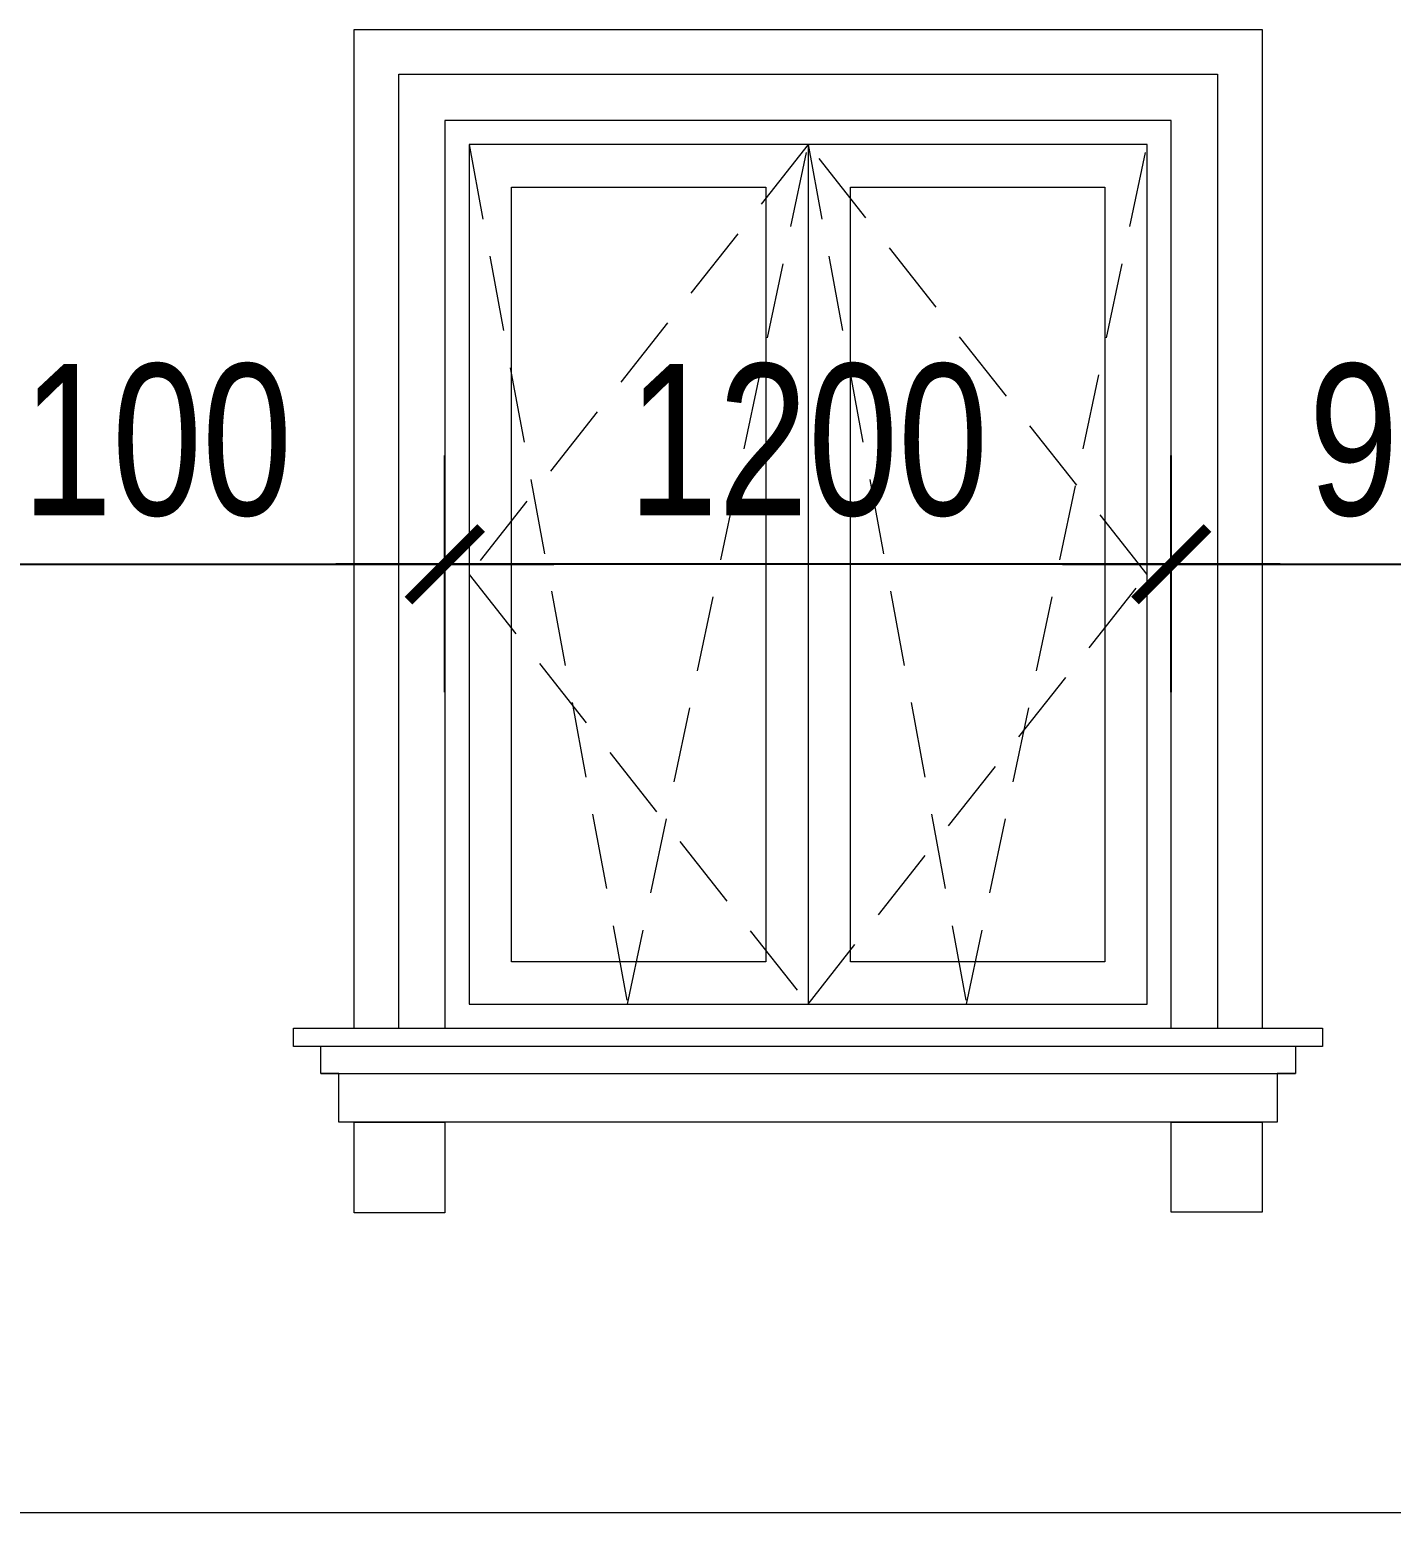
# Model space of a CAD drawing. Header units: millimetres. Extents: x -78046 to 260989, y -99288 to 158505.
# Drawn here: x 190538 to 192787, y 70848 to 73298 of the extents above; entities that cross this region are included whole.
import ezdxf
from ezdxf.xclip import XClip

# ---------------------------------------------------------------- set-up
doc = ezdxf.new("R2010")
doc.units = ezdxf.units.MM
doc.header["$LTSCALE"] = 100
doc.header["$XCLIPFRAME"] = 0
doc.header["$PDMODE"] = 98
doc.linetypes.add('HIDDEN', pattern=[0.375, 0.25, -0.125])
doc.layers.get('Defpoints').update_dxf_attribs({"lineweight": 13})
for name, color, linetype, lineweight in [('-DOOR', 137, 'Continuous', 9), ('-HATCH', 8, 'Continuous', 5), ('-HIDE', 3, 'HIDDEN', 13), ('-LINE1', 7, 'Continuous', 18)]:
    doc.layers.add(name, color=color, linetype=linetype, lineweight=lineweight)
doc.styles.add('AVANH', font='VHAVAN_2.TTF', dxfattribs={"width": 0.8})
doc.dimstyles.new('C_100A3', dxfattribs={"dimscale": 100, "dimtxt": 2.5, "dimasz": 1.2, "dimexe": 1.8, "dimexo": 0, "dimgap": 0.75, "dimtad": 1, "dimdec": 0, "dimzin": 0, "dimdsep": 46, "dimtxsty": 'AVANH', "dimblk": 'ARCHTICK', "dimcen": 0, "dimdle": 1.8, "dimclrd": 256, "dimclre": 256, "dimclrt": 7, "dimadec": 0, "dimazin": 0, "dimtfac": 0.0001, "dimtdec": 0, "dimtix": 1, "dimtmove": 2, "dimatfit": 3, "dimldrblk": 'ARCHTICK', "dimfxl": 1.8, "dimtolj": 1, "dimtzin": 0, "dimarcsym": 0})

# ---------------------------------------------------------------- blocks, each defined once
blk = doc.blocks.new('lancan')
for p, q in [((-1.089171390893171, 988.8015484686766), (6547.175558541203, 988.8015484686766)), ((-1.089171390893171, 968.8014960244764), (6547.175558541203, 968.8014133856486)), ((-1.089171390893171, 119.9643152806966), (6547.175558541203, 119.9643152806966)), ((-1.089171390893171, 99.96434793584922), (6547.175558541203, 99.96399682902847)), ((-1.089171390893171, -0.03565206415078137), (6547.175558541203, -0.03600317097152583))]:
    blk.add_line(p, q)
blk = doc.blocks.new('_ARCHTICK')
at = {"const_width": 0.15}
blk.add_lwpolyline([(-0.5, -0.5), (0.5, 0.5)], dxfattribs=at)
blk = doc.blocks.new('*D94')
at = {"layer": 'Defpoints', "lineweight": -2, "transparency": 16777216}
for p, q in [((191223.6247317103, 72203.1531183109), (191223.6247317103, 72594.62171362428)), ((192423.8273189274, 72203.1531183109), (192423.8273189274, 72594.62171362428)), ((192603.8273189274, 72414.62171362428), (191043.6247317103, 72414.62171362428))]:
    blk.add_line(p, q, dxfattribs=at)
at = {"layer": 'Defpoints', "color": 0, "transparency": 16777216}
for p in [(191223.6247317103, 72414.62171362428), (191223.6247317103, 72203.1531183109), (192423.8273189274, 72203.1531183109)]:
    blk.add_point(p, dxfattribs=at)
at = {"layer": 'Defpoints', "lineweight": -2, "transparency": 16777216, "xscale": 120, "yscale": 120, "zscale": 120, "rotation": 180}
blk.add_blockref('_ARCHTICK', (191223.6247317103, 72414.62171362428), dxfattribs=at)
at = {"layer": 'Defpoints', "lineweight": -2, "transparency": 16777216, "xscale": 120, "yscale": 120, "zscale": 120}
blk.add_blockref('_ARCHTICK', (192423.8273189274, 72414.62171362428), dxfattribs=at)
at = {"layer": 'Defpoints', "color": 7, "transparency": 16777216, "insert": (191823.7260253188, 72618.91781408693), "char_height": 250, "attachment_point": 5, "style": 'AVANH'}
blk.add_mtext('\\A1;1200', dxfattribs=at)
blk = doc.blocks.new('*D116')
at = {"layer": 'Defpoints', "lineweight": -2, "transparency": 16777216}
for p, q in [((192423.8273189274, 72224.3433700818), (192423.8273189274, 72594.62171362428)), ((193323.7967649707, 72224.3433700818), (193323.7967649707, 72594.62171362428)), ((192243.8273189274, 72414.62171362428), (193503.7967649707, 72414.62171362428))]:
    blk.add_line(p, q, dxfattribs=at)
at = {"layer": 'Defpoints', "color": 0, "transparency": 16777216}
for p in [(193323.7967649707, 72414.62171362428), (192423.8273189274, 72224.3433700818), (193323.7967649707, 72224.3433700818)]:
    blk.add_point(p, dxfattribs=at)
at = {"layer": 'Defpoints', "lineweight": -2, "transparency": 16777216, "xscale": 120, "yscale": 120, "zscale": 120, "rotation": 180}
blk.add_blockref('_ARCHTICK', (192423.8273189274, 72414.62171362428), dxfattribs=at)
at = {"layer": 'Defpoints', "lineweight": -2, "transparency": 16777216, "xscale": 120, "yscale": 120, "zscale": 120}
blk.add_blockref('_ARCHTICK', (193323.7967649707, 72414.62171362428), dxfattribs=at)
at = {"layer": 'Defpoints', "color": 7, "transparency": 16777216, "insert": (192873.8120419491, 72618.91781408693), "char_height": 250, "attachment_point": 5, "style": 'AVANH'}
blk.add_mtext('\\A1;900', dxfattribs=at)
blk = doc.blocks.new('*D148')
at = {"layer": 'Defpoints', "lineweight": -2, "transparency": 16777216}
for p, q in [((190123.7822291699, 72189.11246872898), (190123.7822291699, 72594.62171362428)), ((191223.6247317103, 72203.1531183109), (191223.6247317103, 72594.62171362428)), ((189943.7822291699, 72414.62171362428), (191403.6247317103, 72414.62171362428))]:
    blk.add_line(p, q, dxfattribs=at)
at = {"layer": 'Defpoints', "color": 0, "transparency": 16777216}
for p in [(191223.6247317103, 72414.62171362428), (191223.6247317103, 72203.1531183109), (190123.7822291699, 72189.11246872898)]:
    blk.add_point(p, dxfattribs=at)
at = {"layer": 'Defpoints', "lineweight": -2, "transparency": 16777216, "xscale": 120, "yscale": 120, "zscale": 120, "rotation": 180}
blk.add_blockref('_ARCHTICK', (190123.7822291699, 72414.62171362428), dxfattribs=at)
at = {"layer": 'Defpoints', "lineweight": -2, "transparency": 16777216, "xscale": 120, "yscale": 120, "zscale": 120}
blk.add_blockref('_ARCHTICK', (191223.6247317103, 72414.62171362428), dxfattribs=at)
at = {"layer": 'Defpoints', "color": 7, "transparency": 16777216, "insert": (190673.7034804401, 72618.91781408693), "char_height": 250, "attachment_point": 5, "style": 'AVANH'}
blk.add_mtext('\\A1;1100', dxfattribs=at)

msp = doc.modelspace()

# ---------------------------------------------------------------- linework, layer by layer
at = {"layer": '-DOOR', "lineweight": 9}
msp.add_line((191823.7260253188, 73107.98848305285), (191823.7260253188, 71687.98848305285), dxfattribs=at)
msp.add_lwpolyline([(192383.8273189274, 73107.98848305285), (191263.6247317103, 73107.98848305285), (191263.6247317103, 71687.98848305285), (192383.8273189274, 71687.98848305285)], close=True, dxfattribs=at)
for points in [[(191333.6247317103, 71757.98848305285), (191333.6247317103, 73037.98848305285), (191753.7260253188, 73037.98848305285), (191753.7260253188, 71757.98848305285), (191333.6247317103, 71757.98848305285)], [(191893.7260253188, 71757.98848305285), (191893.7260253188, 73037.98848305285), (192313.8273189274, 73037.98848305285), (192313.8273189274, 71757.98848305285), (191893.7260253188, 71757.98848305285)]]:
    msp.add_lwpolyline(points, dxfattribs=at)
at = {"layer": '-HATCH'}
for p, q in [((192673.8273189274, 71617.98848305285), (190973.6247317103, 71617.98848305285)), ((192628.8273189274, 71617.98848305285), (191018.6247317103, 71617.98848305285)), ((191018.6247317103, 71572.98848305285), (192628.8273189274, 71572.98848305285)), ((191048.6247317103, 71572.98848305285), (192598.8273189274, 71572.98848305285))]:
    msp.add_line(p, q, dxfattribs=at)
msp.add_lwpolyline([(191147.3291385747, 71647.98848305285), (191147.3291385747, 73224.28407618841), (192500.1229120629, 73224.28407618841), (192500.1229120629, 71647.98848305285)], dxfattribs=at)
at = {"layer": '-HIDE', "ltscale": 5}
for points in [[(191823.7260253188, 73107.98848305285), (191263.6247317103, 72397.98848305285), (191823.7260253188, 71687.98848305285), (192383.8273189274, 72397.98848305285), (191823.7260253188, 73107.98848305285)], [(191263.6247317103, 73107.98848305285), (191525.5722229377, 71687.98848305285), (191823.7260253188, 73107.98848305285)], [(191823.7260253188, 73107.98848305289), (192085.6735165462, 71687.98848305289), (192383.8273189274, 73107.98848305289)]]:
    msp.add_lwpolyline(points, dxfattribs=at)
at = {"layer": '-LINE1', "color": 0, "lineweight": 20}
msp.add_line((187323.7822291718, 70848.14009974024), (193323.7967649707, 70848.14009974024), dxfattribs=at)
for points in [[(191073.6247317103, 71647.98848305285), (191073.6247317103, 73297.98848305285), (192573.8273189274, 73297.98848305285), (192573.8273189274, 71647.98848305285)], [(192423.8273189274, 71647.98848305285), (192423.8273189274, 73147.98848305285), (191223.6247317103, 73147.98848305285), (191223.6247317103, 71647.98848305285)], [(190973.6247317103, 71647.98848305285), (192673.8273189274, 71647.98848305285), (192673.8273189274, 71617.98848305285), (192628.8273189274, 71617.98848305285), (192628.8273189274, 71572.98848305285), (192598.8273189274, 71572.98848305285), (192598.8273189274, 71492.98848305285), (191048.6247317103, 71492.98848305285), (191048.6247317103, 71572.98848305285), (191018.6247317103, 71572.98848305285), (191018.6247317103, 71617.98848305285), (190973.6247317103, 71617.98848305285), (190973.6247317103, 71647.98848305285)]]:
    msp.add_lwpolyline(points, dxfattribs=at)
for points in [[(191073.6327658013, 71492.98848305285), (191223.6200859328, 71492.98848305285), (191223.6200859328, 71342.93469751676), (191073.6327658013, 71342.93469751676)], [(192423.8353721202, 71492.98848305285), (192573.8226669575, 71492.98848305285), (192573.8226669575, 71343.94483339928), (192423.8353721202, 71343.94483339928)]]:
    msp.add_lwpolyline(points, close=True, dxfattribs=at)

# ---------------------------------------------------------------- block references
at = {"layer": '-HATCH'}
ref = msp.add_blockref('lancan', (185930.5307636683, 70883.02424127172), dxfattribs=at)
XClip(ref).set_block_clipping_path([(1933.1258868858858, -0.03583897108910605), (3283.1880885421124, 1010.8253951667575)])

# ---------------------------------------------------------------- dimensions: what is measured, and where the dimension line sits
at = {"layer": 'Defpoints', "color": 2}
for base, p1, p2, picture, middle in [((191223.6247317103, 72414.62171362428), (190123.7822291699, 72189.11246872898), (191223.6247317103, 72203.1531183109), '*D148', (190673.7034804401, 72618.91781408693)), ((191223.6247317103, 72414.62171362428), (192423.8273189274, 72203.1531183109), (191223.6247317103, 72203.1531183109), '*D94', (191823.7260253188, 72618.91781408693)), ((193323.7967649707, 72414.62171362428), (192423.8273189274, 72224.3433700818), (193323.7967649707, 72224.3433700818), '*D116', (192873.8120419491, 72618.91781408693))]:
    dim = msp.add_linear_dim(base=base, p1=p1, p2=p2, dimstyle='C_100A3', dxfattribs=at)
    dim.commit()
    dim.dimension.update_dxf_attribs({"geometry": picture, "text_midpoint": middle})

doc.saveas('drawing.dxf')
